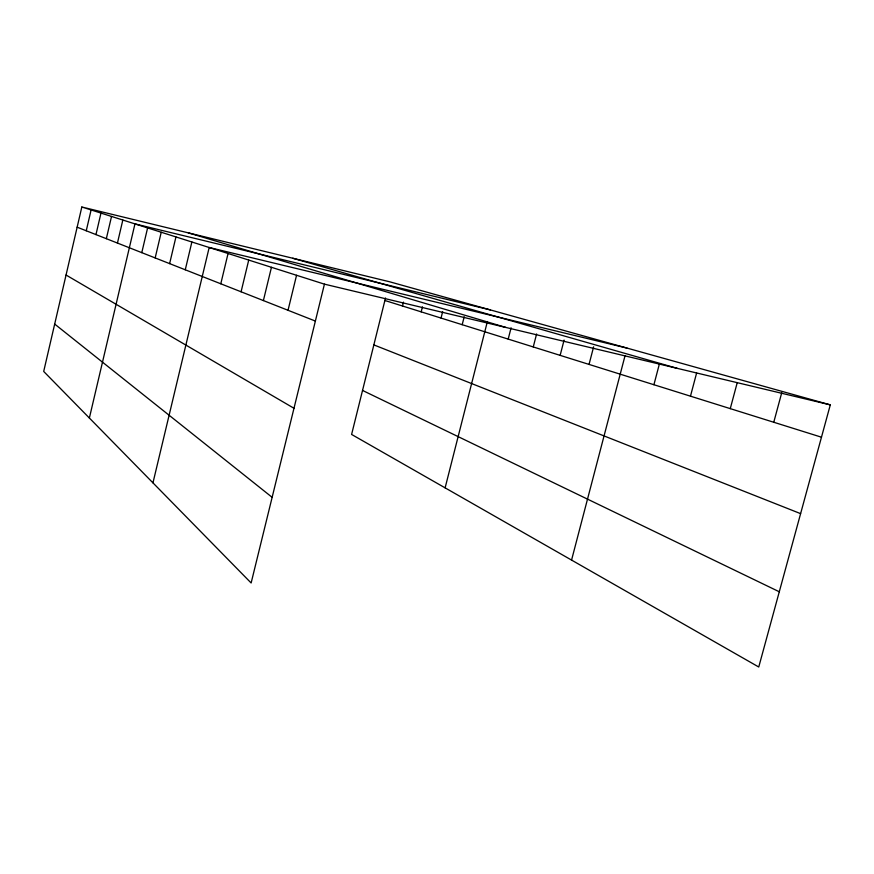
<?xml version="1.0" encoding="UTF-8"?>
<svg xmlns="http://www.w3.org/2000/svg" width="874" height="874" viewBox="0 0 874 874"><rect width="100%" height="100%" fill="white"/><g stroke="black" fill="none" stroke-linecap="round" stroke-linejoin="round"><path stroke-width="1.31" d="M81.828 206.996L43.7 371.439L251.133 582.98L324.429 284.148L81.828 206.996L389.553 281.756L830.3 404.87L758.752 667.004L351.599 434.444L385.51 297.99M86.253 230.78L91.104 209.946M95.965 234.603L100.98 213.081M106.333 238.689L111.533 216.446M117.444 243.059L122.83 220.03M89.377 418.012L134.957 223.897L490.336 309.909M141.785 252.652L147.608 227.917M155.168 257.928L161.231 232.244M169.622 263.62L175.947 236.93M185.266 269.793L191.876 241.989M152.961 482.852L209.181 247.495L627.04 348.092M220.794 283.788L228.059 253.504M241.082 291.785L248.729 260.07M263.391 300.569L271.453 267.302M288.027 310.281L296.559 275.277M402.499 305.998L403.46 302.142M421.181 311.854L422.426 306.883M441.042 318.07L442.648 311.668M462.193 324.691L464.203 316.759M445.117 487.856L487.397 321.479M508.198 339.101L511.093 327.805M533.26 346.945L536.603 333.966M560.147 355.368L564.091 340.073M589.043 364.414L593.621 346.836M571.563 560.081L624.986 355.915M653.916 384.724L659.357 364.054M690.471 396.173L696.611 373.045M730.271 408.639L737.143 382.987M773.763 422.262L781.749 392.688M324.429 284.148L830.3 404.87M292.768 258.245L677.208 368.336M188.26 232.855L505.827 327.433M384.899 300.492L821.473 437.197M77.152 227.185L315.372 321.064M373.853 344.902L800.606 513.639M362.535 390.438L779.28 591.774M66.053 275.026L293.981 408.278M54.68 324.068L272.142 497.328"/></g></svg>
